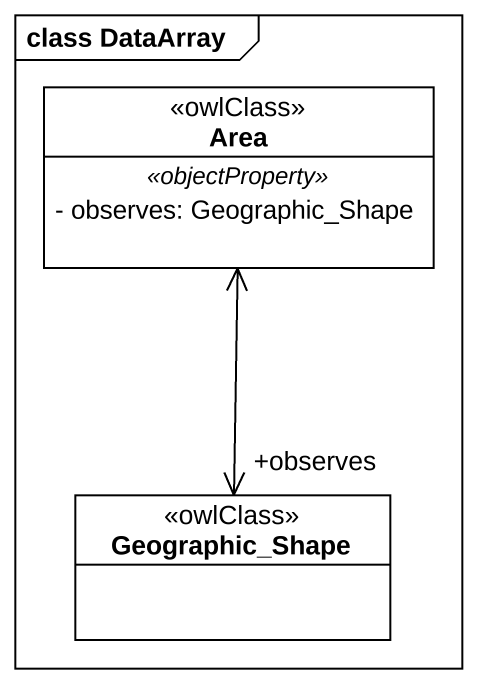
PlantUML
@startuml
mainframe class DataArray
hide circle
hide empty members
skinparam classAttributeIconSize 0
class Area <<owlClass>> {
  .. <<objectProperty>> ..
  - observes: Geographic_Shape
}
class Geographic_Shape <<owlClass>>
Area <--> "+observes" Geographic_Shape
@enduml
